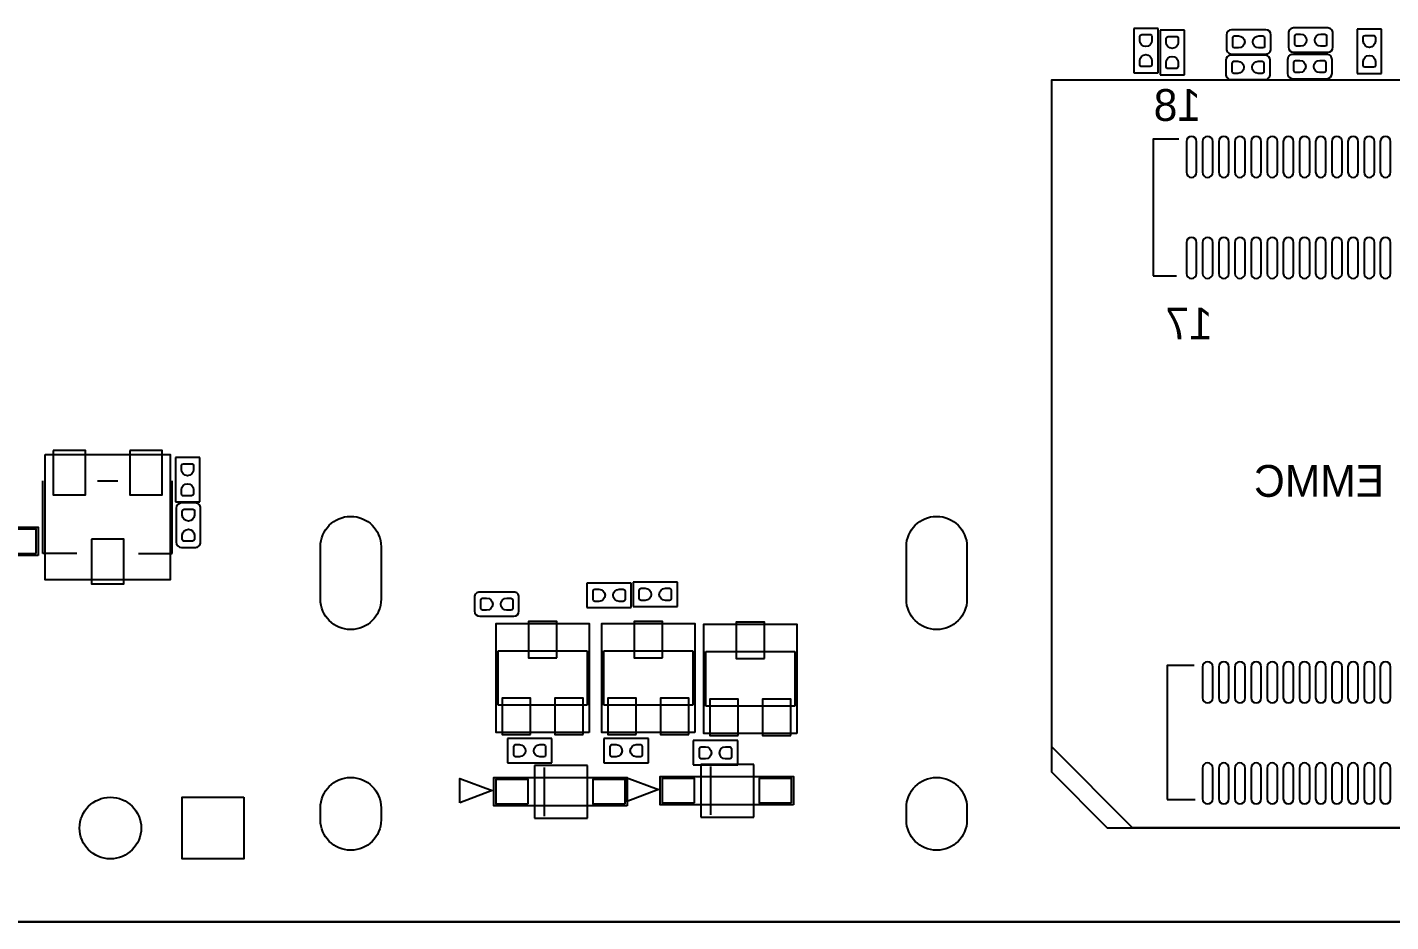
# Model space of a CAD drawing. Extents: x -19.8 to 77.6, y -11.3 to 44.7.
# Drawn here: x 9.39 to 43.13, y -11.27 to 10.86 of the extents above; entities that cross this region are included whole.
import ezdxf

# ---------------------------------------------------------------- set-up
doc = ezdxf.new("R2010")
doc.units = 0
for name, color, linetype in [('BG_OUTLINE', 1, 'CONTINUOUS'), ('BG_SILKSCREEN_BOTTOM', 1, 'CONTINUOUS'), ('PG_ASSEMBLY_BOTTOM', 12, 'CONTINUOUS'), ('PG_SILKSCREEN_BOTTOM', 7, 'CONTINUOUS'), ('PIN_BOTTOM', 52, 'CONTINUOUS')]:
    doc.layers.add(name, color=color, linetype=linetype)

msp = doc.modelspace()

# ---------------------------------------------------------------- linework, layer by layer
at = {"layer": 'BG_OUTLINE'}
msp.add_lwpolyline([(41.17594, 44.732905), (75.607393, 44.732905, -0.414214), (77.639393, 42.700905), (77.639393, -9.23511, -0.414214), (75.607393, -11.26711), (-9.325788, -11.26711, -0.414214), (-11.357788, -9.23511), (-11.357788, -4.005275)], format="xyb", dxfattribs=at)
msp.add_lwpolyline([(41.17594, 44.732905), (-9.325788, 44.732905, 0.414214), (-11.357788, 42.700905), (-11.357788, 3.425241, 0.414214), (-10.595788, 2.663241), (-10.089947, 2.663241), (-10.089947, -3.243275), (-10.595788, -3.243275, 0.414214), (-11.357788, -4.005275), (-11.357788, -9.23511, 0.414214), (-9.325788, -11.26711), (75.607393, -11.26711, 0.414214), (77.639393, -9.23511), (77.639393, 42.700905, 0.414214), (75.607393, 44.732905)], format="xyb", close=True, dxfattribs=at)
at = {"layer": 'PG_ASSEMBLY_BOTTOM'}
for points in [[(37.367235, 10.834878), (36.767237, 10.834878)], [(36.767237, 10.834878), (36.767237, 9.735058)], [(37.367235, 9.735058), (37.367235, 10.834878)], [(40.034972, 10.799343), (39.188873, 10.799343)], [(41.568903, 10.844759), (40.722804, 10.844759)], [(42.296563, 10.815066), (42.296563, 9.715246)], [(42.896561, 10.815066), (42.296563, 10.815066)], [(42.896561, 9.715246), (42.896561, 10.815066)], [(38.018999, 10.788396), (37.419001, 10.788396)], [(37.419001, 10.788396), (37.419001, 9.688576)], [(38.018999, 9.688576), (38.018999, 10.788396)], [(39.061873, 10.672343), (39.061873, 10.326141)], [(40.161972, 10.326141), (40.161972, 10.672343)], [(40.595804, 10.717759), (40.595804, 10.371557)], [(41.695903, 10.371557), (41.695903, 10.717759)], [(40.016938, 10.170947), (39.170839, 10.170947)], [(39.188873, 10.199141), (40.034972, 10.199141)], [(41.546297, 10.190201), (40.700198, 10.190201)], [(40.722804, 10.244557), (41.568903, 10.244557)], [(39.043839, 10.043947), (39.043839, 9.697745)], [(40.143938, 9.697745), (40.143938, 10.043947)], [(40.573198, 10.063201), (40.573198, 9.716999)], [(41.673297, 9.716999), (41.673297, 10.063201)], [(48.208209, 9.554693), (34.728201, 9.554693), (34.728201, -6.935191), (36.728095, -8.935187), (48.208209, -8.935187), (48.208209, 9.554693)], [(36.767237, 9.735058), (37.367235, 9.735058)], [(37.419001, 9.688576), (38.018999, 9.688576)], [(39.170839, 9.570745), (40.016938, 9.570745)], [(40.700198, 9.589999), (41.546297, 9.589999)], [(42.296563, 9.715246), (42.896561, 9.715246)], [(13.651484, 0.217526), (13.051485, 0.217526)], [(13.051485, 0.217526), (13.051485, -0.882294)], [(13.651484, -0.882294), (13.651484, 0.217526)], [(13.051485, -0.882294), (13.651484, -0.882294)], [(13.545083, -0.906323), (13.198881, -0.906323)], [(13.071881, -1.033323), (13.071881, -1.879422)], [(13.672083, -1.879422), (13.672083, -1.033323)], [(13.198881, -2.006422), (13.545083, -2.006422)], [(23.233558, -2.891409), (23.233558, -3.491408)], [(24.333378, -2.891409), (23.233558, -2.891409)], [(24.333378, -3.491408), (24.333378, -2.891409)], [(24.375288, -2.868041), (24.375288, -3.46804)], [(25.475108, -2.868041), (24.375288, -2.868041)], [(25.475108, -3.46804), (25.475108, -2.868041)], [(20.453604, -3.237763), (20.453604, -3.583965)], [(21.426703, -3.110763), (20.580604, -3.110763)], [(21.553703, -3.583965), (21.553703, -3.237763)], [(20.580604, -3.710965), (21.426703, -3.710965)], [(23.233558, -3.491408), (24.333378, -3.491408)], [(24.375288, -3.46804), (25.475108, -3.46804)], [(21.26869, -6.735801), (21.26869, -7.335799)], [(22.36851, -6.735801), (21.26869, -6.735801)], [(22.36851, -7.335799), (22.36851, -6.735801)], [(23.65629, -6.735801), (23.65629, -7.335799)], [(24.75611, -6.735801), (23.65629, -6.735801)], [(24.75611, -7.335799), (24.75611, -6.735801)], [(25.86609, -6.786601), (25.86609, -7.386599)], [(26.96591, -6.786601), (25.86609, -6.786601)], [(26.96591, -7.386599), (26.96591, -6.786601)], [(21.26869, -7.335799), (22.36851, -7.335799)], [(23.65629, -7.335799), (24.75611, -7.335799)], [(25.86609, -7.386599), (26.96591, -7.386599)]]:
    msp.add_lwpolyline(points, dxfattribs=at)
for points in [[(39.188873, 10.799343, 0.414135), (39.061873, 10.672343)], [(40.161972, 10.672343, 0.414174), (40.034972, 10.799343)], [(40.722804, 10.844759, 0.414253), (40.595804, 10.717759)], [(41.695903, 10.717759, 0.414214), (41.568903, 10.844759)], [(39.170839, 10.170947, 0.414135), (39.043839, 10.043947)], [(39.061873, 10.326141, 0.414214), (39.188873, 10.199141)], [(40.143938, 10.043947, 0.414174), (40.016938, 10.170947)], [(40.034972, 10.199141, 0.414253), (40.161972, 10.326141)], [(40.700198, 10.190201, 0.414253), (40.573198, 10.063201)], [(40.595804, 10.371557, 0.414174), (40.722804, 10.244557)], [(41.673297, 10.063201, 0.414214), (41.546297, 10.190201)], [(41.568903, 10.244557, 0.414135), (41.695903, 10.371557)], [(39.043839, 9.697745, 0.414214), (39.170839, 9.570745)], [(40.016938, 9.570745, 0.414253), (40.143938, 9.697745)], [(40.573198, 9.716999, 0.414174), (40.700198, 9.589999)], [(41.546297, 9.589999, 0.414135), (41.673297, 9.716999)], [(13.198881, -0.906323, 0.414174), (13.071881, -1.033323)], [(13.672083, -1.033323, 0.414253), (13.545083, -0.906323)], [(13.071881, -1.879422, 0.414135), (13.198881, -2.006422)], [(13.545083, -2.006422, 0.414214), (13.672083, -1.879422)], [(20.580604, -3.110763, 0.414253), (20.453604, -3.237763)], [(21.553703, -3.237763, 0.414214), (21.426703, -3.110763)], [(20.453604, -3.583965, 0.414174), (20.580604, -3.710965)], [(21.426703, -3.710965, 0.414135), (21.553703, -3.583965)]]:
    msp.add_lwpolyline(points, format="xyb", dxfattribs=at)
for points in [[(9.824974, 0.293624), (12.923774, 0.293624), (12.923774, -2.805176), (9.824974, -2.805176)], [(9.656064, -2.20726), (6.356071, -2.20726), (6.356071, -1.507261), (9.656064, -1.507261)], [(23.287888, -6.587388), (20.98769, -6.587388), (20.98769, -3.887368), (23.287888, -3.887368)], [(25.904088, -6.587388), (23.60389, -6.587388), (23.60389, -3.887368), (25.904088, -3.887368)], [(28.429712, -6.607785), (26.129513, -6.607785), (26.129513, -3.907688), (28.429712, -3.907688)], [(24.230609, -8.401812), (20.930591, -8.401812), (20.930591, -7.701788), (24.230609, -7.701788)], [(28.345409, -8.376412), (25.045391, -8.376412), (25.045391, -7.676388), (28.345409, -7.676388)]]:
    msp.add_lwpolyline(points, close=True, dxfattribs=at)
at = {"layer": 'PG_SILKSCREEN_BOTTOM'}
for points in [[(34.728201, 9.554693), (34.728201, -7.562088), (36.111205, -8.945093), (48.228199, -8.945093), (48.228199, 9.554693), (34.728201, 9.554693)], [(37.878309, 8.094701), (37.248109, 8.094701), (37.248109, 4.714697)], [(37.248109, 4.714697), (37.828195, 4.714697)], [(9.774174, -2.154961), (9.774174, -0.356565)], [(11.125479, -0.356565), (11.623269, -0.356565)], [(12.974574, -2.154961), (12.974574, -0.356565)], [(10.614863, -2.154961), (9.774174, -2.154961)], [(12.133859, -2.154961), (12.974574, -2.154961)], [(21.037779, -4.562475), (23.237901, -4.562475)], [(21.037779, -5.912282), (21.037779, -4.562475)], [(23.237901, -4.562475), (23.237901, -5.912282)], [(23.653979, -4.562475), (25.854101, -4.562475)], [(23.653979, -5.912282), (23.653979, -4.562475)], [(25.854101, -4.562475), (25.854101, -5.912282)], [(26.179501, -4.582897), (28.379699, -4.582897)], [(26.179501, -5.932602), (26.179501, -4.582897)], [(28.379699, -4.582897), (28.379699, -5.932602)], [(38.258191, -4.925289), (37.595302, -4.925289), (37.595302, -8.245094)], [(23.237901, -5.912282), (21.037779, -5.912282)], [(25.854101, -5.912282), (23.653979, -5.912282)], [(28.379699, -5.932602), (26.179501, -5.932602)], [(21.938691, -7.401789), (21.938691, -8.701811)], [(23.248595, -7.401789), (21.938691, -7.401789)], [(23.248595, -8.701811), (23.248595, -7.401789)], [(26.053491, -7.376389), (26.053491, -8.676411)], [(27.363395, -7.376389), (26.053491, -7.376389)], [(27.363395, -8.676411), (27.363395, -7.376389)], [(22.187205, -8.651697), (22.187205, -7.451903)], [(26.302005, -8.626297), (26.302005, -7.426503)], [(37.595302, -8.245094), (38.288189, -8.245094)], [(21.938691, -8.701811), (23.248595, -8.701811)], [(26.053491, -8.676411), (27.363395, -8.676411)]]:
    msp.add_lwpolyline(points, dxfattribs=at)
for points in [[(20.089089, -8.322589), (20.089089, -7.722591), (20.889011, -8.02259)], [(24.203889, -8.297189), (24.203889, -7.697191), (25.003811, -7.99719)]]:
    msp.add_lwpolyline(points, close=True, dxfattribs=at)
at = {"layer": 'PIN_BOTTOM'}
for points in [[(36.917147, 10.535107), (36.917147, 10.636707, -0.376179), (36.965636, 10.679201), (37.181536, 10.679201, -0.366061), (37.217325, 10.636707), (37.217325, 10.535107, -0.999182)], [(37.568911, 10.488625), (37.568911, 10.590225, -0.376179), (37.6174, 10.632719), (37.8333, 10.632719, -0.366061), (37.869089, 10.590225), (37.869089, 10.488625, -0.999182)], [(39.361923, 10.349255), (39.260323, 10.349255, -0.376179), (39.217829, 10.397744), (39.217829, 10.613644, -0.366061), (39.260323, 10.649433), (39.361923, 10.649433, -0.999182)], [(39.862201, 10.649433), (39.963801, 10.649433, -0.376179), (40.006295, 10.600944), (40.006295, 10.385044, -0.366061), (39.963801, 10.349255), (39.862201, 10.349255, -0.999182)], [(40.895575, 10.394467), (40.793975, 10.394467, -0.376179), (40.751481, 10.442956), (40.751481, 10.658856, -0.366061), (40.793975, 10.694645), (40.895575, 10.694645, -0.999182)], [(41.395853, 10.694645), (41.497453, 10.694645, -0.376179), (41.539947, 10.646156), (41.539947, 10.430256, -0.366061), (41.497453, 10.394467), (41.395853, 10.394467, -0.999182)], [(42.446473, 10.515295), (42.446473, 10.616895, -0.376179), (42.494962, 10.659389), (42.710862, 10.659389, -0.366061), (42.746651, 10.616895), (42.746651, 10.515295, -0.999182)], [(37.217325, 10.034829), (37.217325, 9.933229, -0.376179), (37.168836, 9.890735), (36.952936, 9.890735, -0.366061), (36.917147, 9.933229), (36.917147, 10.034829, -0.999182)], [(37.869089, 9.988347), (37.869089, 9.886747, -0.376179), (37.8206, 9.844253), (37.6047, 9.844253, -0.366061), (37.568911, 9.886747), (37.568911, 9.988347, -0.999182)], [(42.746651, 10.015017), (42.746651, 9.913417, -0.376179), (42.698162, 9.870923), (42.482262, 9.870923, -0.366061), (42.446473, 9.913417), (42.446473, 10.015017, -0.999182)], [(39.343889, 9.720859), (39.242289, 9.720859, -0.376179), (39.199795, 9.769348), (39.199795, 9.985248, -0.366061), (39.242289, 10.021037), (39.343889, 10.021037, -0.999182)], [(39.844167, 10.021037), (39.945767, 10.021037, -0.376179), (39.988261, 9.972548), (39.988261, 9.756648, -0.366061), (39.945767, 9.720859), (39.844167, 9.720859, -0.999182)], [(40.872969, 9.739909), (40.771369, 9.739909, -0.376179), (40.728875, 9.788398), (40.728875, 10.004298, -0.366061), (40.771369, 10.040087), (40.872969, 10.040087, -0.999182)], [(41.373247, 10.040087), (41.474847, 10.040087, -0.376179), (41.517341, 9.991598), (41.517341, 9.775698, -0.366061), (41.474847, 9.739909), (41.373247, 9.739909, -0.999182)], [(38.322301, 7.273798), (38.322301, 8.035798, 1), (38.068301, 8.035798), (38.068301, 7.273798, 1)], [(38.7223, 7.273798), (38.7223, 8.035798, 1), (38.4683, 8.035798), (38.4683, 7.273798, 1)], [(39.122096, 7.273798), (39.122096, 8.035798, 1), (38.868096, 8.035798), (38.868096, 7.273798, 1)], [(39.522095, 7.273798), (39.522095, 8.035798, 1), (39.268095, 8.035798), (39.268095, 7.273798, 1)], [(39.922196, 7.273798), (39.922196, 8.035798, 1), (39.668196, 8.035798), (39.668196, 7.273798, 1)], [(40.322195, 7.273798), (40.322195, 8.035798, 1), (40.068195, 8.035798), (40.068195, 7.273798, 1)], [(40.722296, 7.273798), (40.722296, 8.035798, 1), (40.468296, 8.035798), (40.468296, 7.273798, 1)], [(41.122092, 7.273798), (41.122092, 8.035798, 1), (40.868092, 8.035798), (40.868092, 7.273798, 1)], [(41.522091, 7.273798), (41.522091, 8.035798, 1), (41.268091, 8.035798), (41.268091, 7.273798, 1)], [(41.922192, 7.273798), (41.922192, 8.035798, 1), (41.668192, 8.035798), (41.668192, 7.273798, 1)], [(42.322191, 7.273798), (42.322191, 8.035798, 1), (42.068191, 8.035798), (42.068191, 7.273798, 1)], [(42.722292, 7.273798), (42.722292, 8.035798, 1), (42.468292, 8.035798), (42.468292, 7.273798, 1)], [(43.122088, 7.273798), (43.122088, 8.035798, 1), (42.868088, 8.035798), (42.868088, 7.273798, 1)], [(38.322301, 4.773701), (38.322301, 5.535701, 1), (38.068301, 5.535701), (38.068301, 4.773701, 1)], [(38.7223, 4.773701), (38.7223, 5.535701, 1), (38.4683, 5.535701), (38.4683, 4.773701, 1)], [(39.122096, 4.773701), (39.122096, 5.535701, 1), (38.868096, 5.535701), (38.868096, 4.773701, 1)], [(39.522095, 4.773701), (39.522095, 5.535701, 1), (39.268095, 5.535701), (39.268095, 4.773701, 1)], [(39.922196, 4.773701), (39.922196, 5.535701, 1), (39.668196, 5.535701), (39.668196, 4.773701, 1)], [(40.322195, 4.773701), (40.322195, 5.535701, 1), (40.068195, 5.535701), (40.068195, 4.773701, 1)], [(40.722296, 4.773701), (40.722296, 5.535701, 1), (40.468296, 5.535701), (40.468296, 4.773701, 1)], [(41.122092, 4.773701), (41.122092, 5.535701, 1), (40.868092, 5.535701), (40.868092, 4.773701, 1)], [(41.522091, 4.773701), (41.522091, 5.535701, 1), (41.268091, 5.535701), (41.268091, 4.773701, 1)], [(41.922192, 4.773701), (41.922192, 5.535701, 1), (41.668192, 5.535701), (41.668192, 4.773701, 1)], [(42.322191, 4.773701), (42.322191, 5.535701, 1), (42.068191, 5.535701), (42.068191, 4.773701, 1)], [(42.722292, 4.773701), (42.722292, 5.535701, 1), (42.468292, 5.535701), (42.468292, 4.773701, 1)], [(43.122088, 4.773701), (43.122088, 5.535701, 1), (42.868088, 5.535701), (42.868088, 4.773701, 1)], [(13.201396, -0.082245), (13.201396, 0.019355, -0.376179), (13.249885, 0.061849), (13.465785, 0.061849, -0.366061), (13.501573, 0.019355), (13.501573, -0.082245, -0.999182)], [(13.501573, -0.582524), (13.501573, -0.684124, -0.376179), (13.453085, -0.726618), (13.237185, -0.726618, -0.366061), (13.201396, -0.684124), (13.201396, -0.582524, -0.999182)], [(13.221792, -1.206094), (13.221792, -1.104494, -0.376179), (13.270281, -1.061999), (13.486181, -1.061999, -0.366061), (13.521969, -1.104494), (13.521969, -1.206094, -0.999182)], [(18.139499, -1.988477), (18.139499, -3.288475, -1), (16.639502, -3.288475), (16.639502, -1.988477, -1)], [(32.639292, -1.988477), (32.639292, -3.288475, -1), (31.139295, -3.288475), (31.139295, -1.988477, -1)], [(13.521969, -1.706372), (13.521969, -1.807972, -0.376179), (13.473481, -1.850466), (13.257581, -1.850466, -0.366061), (13.221792, -1.807972), (13.221792, -1.706372, -0.999182)], [(24.675059, -3.318129), (24.573459, -3.318129, -0.376179), (24.530964, -3.26964), (24.530964, -3.05374, -0.366061), (24.573459, -3.017952), (24.675059, -3.017952, -0.999182)], [(25.175337, -3.017952), (25.276937, -3.017952, -0.376179), (25.319431, -3.06644), (25.319431, -3.28234, -0.366061), (25.276937, -3.318129), (25.175337, -3.318129, -0.999182)], [(20.753375, -3.561055), (20.651775, -3.561055, -0.376179), (20.609281, -3.512566), (20.609281, -3.296666, -0.366061), (20.651775, -3.260877), (20.753375, -3.260877, -0.999182)], [(21.253653, -3.260877), (21.355253, -3.260877, -0.376179), (21.397747, -3.309366), (21.397747, -3.525266, -0.366061), (21.355253, -3.561055), (21.253653, -3.561055, -0.999182)], [(23.533329, -3.341497), (23.431729, -3.341497, -0.376179), (23.389234, -3.293008), (23.389234, -3.077108, -0.366061), (23.431729, -3.04132), (23.533329, -3.04132, -0.999182)], [(24.033607, -3.04132), (24.135207, -3.04132, -0.376179), (24.177701, -3.089808), (24.177701, -3.305708, -0.366061), (24.135207, -3.341497), (24.033607, -3.341497, -0.999182)], [(38.7223, -5.726201), (38.7223, -4.964201, 1), (38.4683, -4.964201), (38.4683, -5.726201, 1)], [(39.122096, -5.726201), (39.122096, -4.964201, 1), (38.868096, -4.964201), (38.868096, -5.726201, 1)], [(39.522095, -5.726201), (39.522095, -4.964201, 1), (39.268095, -4.964201), (39.268095, -5.726201, 1)], [(39.922196, -5.726201), (39.922196, -4.964201, 1), (39.668196, -4.964201), (39.668196, -5.726201, 1)], [(40.322195, -5.726201), (40.322195, -4.964201, 1), (40.068195, -4.964201), (40.068195, -5.726201, 1)], [(40.722296, -5.726201), (40.722296, -4.964201, 1), (40.468296, -4.964201), (40.468296, -5.726201, 1)], [(41.122092, -5.726201), (41.122092, -4.964201, 1), (40.868092, -4.964201), (40.868092, -5.726201, 1)], [(41.522091, -5.726201), (41.522091, -4.964201, 1), (41.268091, -4.964201), (41.268091, -5.726201, 1)], [(41.922192, -5.726201), (41.922192, -4.964201, 1), (41.668192, -4.964201), (41.668192, -5.726201, 1)], [(42.322191, -5.726201), (42.322191, -4.964201, 1), (42.068191, -4.964201), (42.068191, -5.726201, 1)], [(42.722292, -5.726201), (42.722292, -4.964201, 1), (42.468292, -4.964201), (42.468292, -5.726201, 1)], [(43.122088, -5.726201), (43.122088, -4.964201, 1), (42.868088, -4.964201), (42.868088, -5.726201, 1)], [(21.568461, -7.185889), (21.466861, -7.185889, -0.376179), (21.424367, -7.1374), (21.424367, -6.9215, -0.366061), (21.466861, -6.885711), (21.568461, -6.885711, -0.999182)], [(22.068739, -6.885711), (22.170339, -6.885711, -0.376179), (22.212833, -6.9342), (22.212833, -7.1501, -0.366061), (22.170339, -7.185889), (22.068739, -7.185889, -0.999182)], [(23.956061, -7.185889), (23.854461, -7.185889, -0.376179), (23.811967, -7.1374), (23.811967, -6.9215, -0.366061), (23.854461, -6.885711), (23.956061, -6.885711, -0.999182)], [(24.456339, -6.885711), (24.557939, -6.885711, -0.376179), (24.600433, -6.9342), (24.600433, -7.1501, -0.366061), (24.557939, -7.185889), (24.456339, -7.185889, -0.999182)], [(26.165861, -7.236689), (26.064261, -7.236689, -0.376179), (26.021767, -7.1882), (26.021767, -6.9723, -0.366061), (26.064261, -6.936511), (26.165861, -6.936511, -0.999182)], [(26.666139, -6.936511), (26.767739, -6.936511, -0.376179), (26.810233, -6.985), (26.810233, -7.2009, -0.366061), (26.767739, -7.236689), (26.666139, -7.236689, -0.999182)], [(38.7223, -8.226298), (38.7223, -7.464298, 1), (38.4683, -7.464298), (38.4683, -8.226298, 1)], [(39.122096, -8.226298), (39.122096, -7.464298, 1), (38.868096, -7.464298), (38.868096, -8.226298, 1)], [(39.522095, -8.226298), (39.522095, -7.464298, 1), (39.268095, -7.464298), (39.268095, -8.226298, 1)], [(39.922196, -8.226298), (39.922196, -7.464298, 1), (39.668196, -7.464298), (39.668196, -8.226298, 1)], [(40.322195, -8.226298), (40.322195, -7.464298, 1), (40.068195, -7.464298), (40.068195, -8.226298, 1)], [(40.722296, -8.226298), (40.722296, -7.464298, 1), (40.468296, -7.464298), (40.468296, -8.226298, 1)], [(41.122092, -8.226298), (41.122092, -7.464298, 1), (40.868092, -7.464298), (40.868092, -8.226298, 1)], [(41.522091, -8.226298), (41.522091, -7.464298, 1), (41.268091, -7.464298), (41.268091, -8.226298, 1)], [(41.922192, -8.226298), (41.922192, -7.464298, 1), (41.668192, -7.464298), (41.668192, -8.226298, 1)], [(42.322191, -8.226298), (42.322191, -7.464298, 1), (42.068191, -7.464298), (42.068191, -8.226298, 1)], [(42.722292, -8.226298), (42.722292, -7.464298, 1), (42.468292, -7.464298), (42.468292, -8.226298, 1)], [(43.122088, -8.226298), (43.122088, -7.464298, 1), (42.868088, -7.464298), (42.868088, -8.226298, 1)], [(18.139499, -8.448586), (18.139499, -8.748585, -1), (16.639502, -8.748585), (16.639502, -8.448586, -1)], [(32.639292, -8.448586), (32.639292, -8.748585, -1), (31.139295, -8.748585), (31.139295, -8.448586, -1)]]:
    msp.add_lwpolyline(points, format="xyb", close=True, dxfattribs=at)
for points in [[(10.024313, 0.394068), (10.024313, -0.706031), (10.824413, -0.706031), (10.824413, 0.394068)], [(11.924335, 0.394068), (11.924335, -0.706031), (12.724435, -0.706031), (12.724435, 0.394068)], [(9.606001, -2.157197), (9.606001, -1.557299), (8.805901, -1.557299), (8.805901, -2.157197)], [(10.974324, -1.805521), (10.974324, -2.90562), (11.774424, -2.90562), (11.774424, -1.805521)], [(22.487814, -4.737329), (22.487814, -3.837432), (21.787815, -3.837432), (21.787815, -4.737329)], [(25.104014, -4.737329), (25.104014, -3.837432), (24.404015, -3.837432), (24.404015, -4.737329)], [(27.629612, -4.75775), (27.629612, -3.857854), (26.929613, -3.857854), (26.929613, -4.75775)], [(21.837802, -6.63735), (21.837802, -5.737454), (21.137804, -5.737454), (21.137804, -6.63735)], [(23.137825, -6.63735), (23.137825, -5.737454), (22.437827, -5.737454), (22.437827, -6.63735)], [(24.454002, -6.63735), (24.454002, -5.737454), (23.754004, -5.737454), (23.754004, -6.63735)], [(25.754025, -6.63735), (25.754025, -5.737454), (25.054027, -5.737454), (25.054027, -6.63735)], [(26.979601, -6.657772), (26.979601, -5.757875), (26.279602, -5.757875), (26.279602, -6.657772)], [(28.279623, -6.657772), (28.279623, -5.757875), (27.579625, -5.757875), (27.579625, -6.657772)], [(21.780754, -8.351749), (21.780754, -7.751851), (20.980654, -7.751851), (20.980654, -8.351749)], [(24.180546, -8.351749), (24.180546, -7.751851), (23.380446, -7.751851), (23.380446, -8.351749)], [(25.895554, -8.326349), (25.895554, -7.726451), (25.095454, -7.726451), (25.095454, -8.326349)], [(28.295346, -8.326349), (28.295346, -7.726451), (27.495246, -7.726451), (27.495246, -8.326349)], [(14.743684, -8.18769), (14.743684, -9.71169), (13.219684, -9.71169), (13.219684, -8.18769)]]:
    msp.add_lwpolyline(points, close=True, dxfattribs=at)
msp.add_circle((11.441684, -8.94969), 0.762, dxfattribs=at)

# ---------------------------------------------------------------- texts
at = {"layer": 'BG_SILKSCREEN_BOTTOM', "text_generation_flag": 2}
for s, p in [('18', (38.43147, 8.544814)), ('17', (38.720268, 3.13944)), ('EMMC', (42.962322, -0.755142))]:
    msp.add_text(s, height=0.7874, dxfattribs=at).set_placement(p)

doc.saveas('drawing.dxf')
